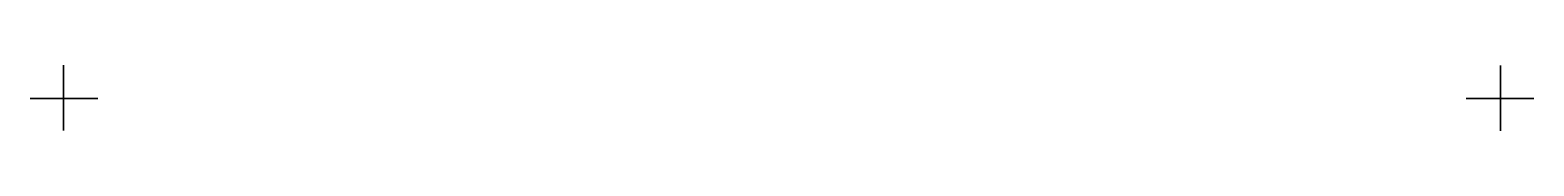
# Model space of a CAD drawing. Extents: x -178 to 169, y 6 to 21.
import ezdxf

# ---------------------------------------------------------------- set-up
doc = ezdxf.new("R2010")
doc.units = 0

msp = doc.modelspace()

# ---------------------------------------------------------------- linework, layer by layer
for points in [[(-170.046555, 5.617573, 323.24826), (-170.046539, 20.617573, 323.24826), (-170.046539, 20.617573, 224.898239), (-170.046555, 5.617573, 224.898239)], [(-170.046555, 5.617573, 323.24826), (-170.046555, 5.617573, 224.898239), (-170.046539, 20.617573, 224.898239), (-170.046539, 20.617573, 323.24826)], [(161.12706, 5.589036, 323.24826), (161.12706, 5.589036, 224.898239), (161.127045, 20.589035, 224.898239), (161.127045, 20.589035, 323.24826)], [(161.12706, 5.589036, 323.24826), (161.127045, 20.589035, 323.24826), (161.127045, 20.589035, 224.898239), (161.12706, 5.589036, 224.898239)], [(-162.141846, 13.016903, 323.24826), (-177.741852, 13.016903, 323.24826), (-177.741852, 13.016903, 224.898239), (-162.141846, 13.016903, 224.898239)], [(-162.141846, 13.016903, 323.24826), (-162.141846, 13.016903, 224.898239), (-177.741852, 13.016903, 224.898239), (-177.741852, 13.016903, 323.24826)], [(153.222351, 12.988366, 323.24826), (153.222351, 12.988366, 224.898239), (168.822357, 12.988366, 224.898239), (168.822357, 12.988366, 323.24826)], [(153.222351, 12.988366, 323.24826), (168.822357, 12.988366, 323.24826), (168.822357, 12.988366, 224.898239), (153.222351, 12.988366, 224.898239)]]:
    msp.add_3dface(points)

doc.saveas('drawing.dxf')
